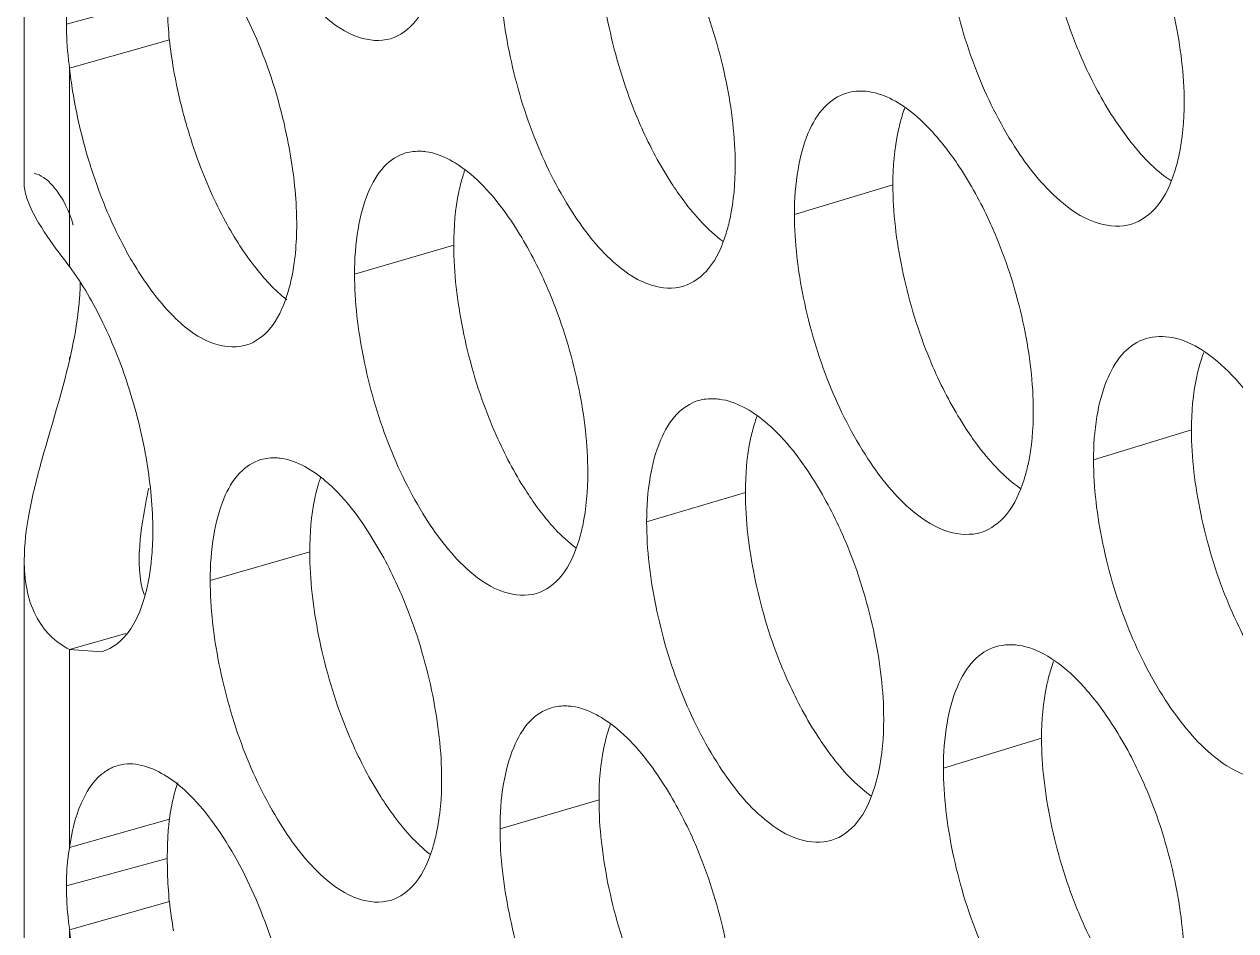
# Model space of a CAD drawing. Header units: millimetres. Extents: x 1177 to 4147, y 93 to 2194.
# Drawn here: x 2491.77 to 2502.84, y 1045.62 to 1053.9 of the extents above; entities that cross this region are included whole.
import ezdxf

# ---------------------------------------------------------------- set-up
doc = ezdxf.new("R2010")
doc.units = ezdxf.units.MM
doc.header["$LTSCALE"] = 0.1
doc.layers.get('0').update_dxf_attribs({"lineweight": 13})
doc.layers.add('标注', color=251, linetype='Continuous', lineweight=9)

# ---------------------------------------------------------------- blocks, each defined once
blk = doc.blocks.new('02')
for p, q in [((4328.801, 1094.75), (4328.801, 1101.095)), ((4329.392, 1093.682), (4329.392, 1096.269)), ((4328.801, 1083.5), (4328.801, 1089.845)), ((4329.392, 1086.095), (4329.392, 1088.682)), ((4329.392, 1082.432), (4329.392, 1085.019))]:
    blk.add_line(p, q)
at = {"layer": '标注'}
for p, q in [((4330.668, 1097.203), (4329.351, 1096.844)), ((4330.695, 1096.641), (4329.392, 1096.269)), ((4340.139, 1094.749), (4338.854, 1094.362)), ((4334.408, 1093.96), (4333.112, 1093.583)), ((4329.392, 1092.46), (4329.392, 1092.498)), ((4344.036, 1091.548), (4342.758, 1091.155)), ((4338.214, 1090.732), (4336.925, 1090.348)), ((4332.528, 1089.957), (4331.228, 1089.582)), ((4330.127, 1088.891), (4329.392, 1088.682)), ((4329.392, 1088.682), (4329.813, 1088.652)), ((4342.08, 1087.521), (4340.799, 1087.131)), ((4336.303, 1086.719), (4335.011, 1086.338)), ((4330.695, 1086.467), (4329.392, 1086.095)), ((4330.695, 1086.467), (4329.392, 1086.095)), ((4330.668, 1085.953), (4329.351, 1085.594)), ((4330.668, 1085.953), (4329.351, 1085.594)), ((4330.695, 1085.391), (4329.392, 1085.019)), ((4330.695, 1085.391), (4329.392, 1085.019))]:
    blk.add_line(p, q, dxfattribs=at)
for centre, radius, start, end in [((4336.687, 1097.216), 6.02, 181.871, 185.483), ((4336.712, 1097.304), 6.053, 186.2893, 189.956), ((4333.9, 1096.891), 4.55, 185.3339, 187.8588), ((4342.076, 1095.081), 1.903, 159.5485, 162.781), ((4336.39, 1094.289), 1.95, 160.5892, 163.1153), ((4343.627, 1092.144), 0.623, 107.151, 111.3587), ((4345.946, 1091.882), 1.875, 158.8656, 162.563), ((4340.165, 1091.062), 1.918, 159.8933, 162.8914), ((4334.526, 1090.283), 1.966, 160.9402, 163.2288), ((4332.677, 1089.848), 2.377, 177.2621, 180.0726), ((4344.003, 1087.854), 1.889, 159.2059, 162.6715), ((4338.27, 1087.048), 1.933, 160.2403, 163.0029), ((4330.173, 1086.636), 0.55, 97.1735, 105.9366), ((4330.173, 1086.636), 0.55, 97.1735, 105.9366), ((4335.848, 1085.955), 5.18, 178.0496, 180.0207), ((4335.848, 1085.955), 5.18, 178.0496, 180.0207), ((4331.697, 1085.679), 2.342, 169.768, 173.6853), ((4331.697, 1085.679), 2.342, 169.768, 173.6853), ((4336.345, 1085.954), 5.677, 180.0086, 181.863), ((4336.345, 1085.954), 5.677, 180.0086, 181.863), ((4336.687, 1085.966), 6.02, 181.871, 185.483), ((4336.687, 1085.966), 6.02, 181.871, 185.483), ((4336.712, 1086.054), 6.053, 186.2893, 189.956), ((4336.712, 1086.054), 6.053, 186.2893, 189.956), ((4333.9, 1085.641), 4.55, 185.3339, 187.8588), ((4333.9, 1085.641), 4.55, 185.3339, 187.8588)]:
    blk.add_arc(centre, radius, start, end, dxfattribs=at)
for points, knots in [([(4342.08, 1098.771), (4342.08, 1098.405), (4342.174, 1097.648), (4342.391, 1096.92), (4342.537, 1096.559)], [0, 0, 0, 0, 0.484648, 1, 1, 1, 1]), ([(4342.08, 1098.771), (4342.08, 1098.405), (4342.174, 1097.648), (4342.391, 1096.92), (4342.537, 1096.559)], [0, 0, 0, 0, 0.484648, 1, 1, 1, 1]), ([(4340.799, 1098.381), (4340.799, 1098.015), (4340.893, 1097.258), (4341.216, 1096.177), (4341.7, 1095.227), (4342.129, 1094.694), (4342.365, 1094.502)], [0, 0, 0, 0, 0.256604, 0.529576, 0.786585, 1, 1, 1, 1]), ([(4340.799, 1098.381), (4340.799, 1098.015), (4340.893, 1097.258), (4341.216, 1096.177), (4341.7, 1095.227), (4342.129, 1094.694), (4342.365, 1094.502)], [0, 0, 0, 0, 0.256604, 0.529576, 0.786585, 1, 1, 1, 1]), ([(4336.303, 1097.969), (4336.303, 1097.602), (4336.395, 1096.846), (4336.607, 1096.116), (4336.75, 1095.753)], [0, 0, 0, 0, 0.484764, 1, 1, 1, 1]), ([(4343.941, 1095.821), (4343.941, 1096.187), (4343.845, 1096.943), (4343.626, 1097.671), (4343.479, 1098.031)], [0, 0, 0, 0, 0.484476, 1, 1, 1, 1]), ([(4343.941, 1095.821), (4343.941, 1096.187), (4343.845, 1096.943), (4343.626, 1097.671), (4343.479, 1098.031)], [0, 0, 0, 0, 0.484476, 1, 1, 1, 1]), ([(4332.225, 1095.4), (4332.14, 1095.807), (4331.905, 1096.573), (4331.535, 1097.287), (4331.316, 1097.6)], [0, 0, 0, 0, 0.521078, 1, 1, 1, 1]), ([(4335.011, 1097.588), (4335.011, 1097.222), (4335.103, 1096.467), (4335.417, 1095.385), (4335.888, 1094.434), (4336.305, 1093.897), (4336.536, 1093.701)], [0, 0, 0, 0, 0.257025, 0.530351, 0.787311, 1, 1, 1, 1]), ([(4333.581, 1096.655), (4333.709, 1096.692), (4333.965, 1096.893), (4334.083, 1097.179), (4334.132, 1097.342)], [0, 0, 0, 0, 0.438663, 1, 1, 1, 1]), ([(4329.369, 1097.186), (4329.366, 1097.159), (4329.355, 1097.045), (4329.351, 1096.931), (4329.351, 1096.844)], [0, 0, 0, 0, 0.240746, 1, 1, 1, 1]), ([(4338.081, 1095.006), (4338.081, 1095.372), (4337.987, 1096.128), (4337.773, 1096.857), (4337.629, 1097.22)], [0, 0, 0, 0, 0.484593, 1, 1, 1, 1]), ([(4332.711, 1096.955), (4332.843, 1096.837), (4333.109, 1096.649), (4333.448, 1096.616), (4333.581, 1096.655)], [0, 0, 0, 0, 0.561342, 1, 1, 1, 1]), ([(4329.351, 1096.844), (4329.351, 1096.813), (4329.353, 1096.688), (4329.36, 1096.563), (4329.369, 1096.468)], [0, 0, 0, 0, 0.242279, 1, 1, 1, 1]), ([(4342.537, 1096.559), (4342.573, 1096.47), (4342.718, 1096.133), (4342.895, 1095.809), (4343.045, 1095.582)], [0, 0, 0, 0, 0.260496, 1, 1, 1, 1]), ([(4342.537, 1096.559), (4342.573, 1096.47), (4342.718, 1096.133), (4342.895, 1095.809), (4343.045, 1095.582)], [0, 0, 0, 0, 0.260496, 1, 1, 1, 1]), ([(4329.392, 1096.269), (4329.403, 1096.17), (4329.459, 1095.762), (4329.554, 1095.36), (4329.644, 1095.062)], [0, 0, 0, 0, 0.243528, 1, 1, 1, 1]), ([(4330.75, 1096.257), (4330.762, 1096.189), (4330.815, 1095.911), (4330.885, 1095.637), (4330.947, 1095.434)], [0, 0, 0, 0, 0.247361, 1, 1, 1, 1]), ([(4339.532, 1095.945), (4339.425, 1095.913), (4339.21, 1095.768), (4339.005, 1095.403), (4338.879, 1094.921), (4338.854, 1094.558), (4338.854, 1094.362)], [0, 0, 0, 0, 0.183968, 0.404776, 0.677031, 1, 1, 1, 1]), ([(4341.005, 1094.984), (4340.894, 1095.152), (4340.692, 1095.418), (4340.368, 1095.723), (4340.08, 1095.901), (4339.797, 1095.984), (4339.613, 1095.97), (4339.532, 1095.945)], [0, 0, 0, 0, 0.324474, 0.533713, 0.711862, 0.863947, 1, 1, 1, 1]), ([(4336.75, 1095.753), (4336.785, 1095.664), (4336.926, 1095.326), (4337.099, 1095.001), (4337.246, 1094.774)], [0, 0, 0, 0, 0.260758, 1, 1, 1, 1]), ([(4343.819, 1094.926), (4343.84, 1094.991), (4343.916, 1095.283), (4343.941, 1095.587), (4343.941, 1095.821)], [0, 0, 0, 0, 0.225833, 1, 1, 1, 1]), ([(4343.819, 1094.926), (4343.84, 1094.991), (4343.916, 1095.283), (4343.941, 1095.587), (4343.941, 1095.821)], [0, 0, 0, 0, 0.225833, 1, 1, 1, 1]), ([(4340.259, 1095.644), (4340.239, 1095.579), (4340.164, 1095.287), (4340.139, 1094.983), (4340.139, 1094.749)], [0, 0, 0, 0, 0.225492, 1, 1, 1, 1]), ([(4343.045, 1095.582), (4343.1, 1095.5), (4343.306, 1095.211), (4343.555, 1094.946), (4343.766, 1094.802)], [0, 0, 0, 0, 0.280375, 1, 1, 1, 1]), ([(4343.045, 1095.582), (4343.1, 1095.5), (4343.306, 1095.211), (4343.555, 1094.946), (4343.766, 1094.802)], [0, 0, 0, 0, 0.280375, 1, 1, 1, 1]), ([(4330.947, 1095.434), (4330.977, 1095.334), (4331.104, 1094.949), (4331.264, 1094.574), (4331.406, 1094.308)], [0, 0, 0, 0, 0.257432, 1, 1, 1, 1]), ([(4332.357, 1094.232), (4332.357, 1094.325), (4332.344, 1094.717), (4332.287, 1095.107), (4332.225, 1095.4)], [0, 0, 0, 0, 0.236743, 1, 1, 1, 1]), ([(4333.779, 1095.163), (4333.673, 1095.132), (4333.461, 1094.988), (4333.26, 1094.624), (4333.136, 1094.142), (4333.112, 1093.779), (4333.112, 1093.583)], [0, 0, 0, 0, 0.181499, 0.401469, 0.674683, 1, 1, 1, 1]), ([(4334.048, 1095.179), (4334.025, 1095.183), (4333.935, 1095.191), (4333.843, 1095.181), (4333.779, 1095.163)], [0, 0, 0, 0, 0.259359, 1, 1, 1, 1]), ([(4335.213, 1094.189), (4335.049, 1094.444), (4334.734, 1094.86), (4334.263, 1095.148), (4334.048, 1095.179)], [0, 0, 0, 0, 0.582011, 1, 1, 1, 1]), ([(4329.644, 1095.062), (4329.675, 1094.962), (4329.801, 1094.577), (4329.962, 1094.202), (4330.104, 1093.936)], [0, 0, 0, 0, 0.257377, 1, 1, 1, 1]), ([(4337.962, 1094.112), (4337.982, 1094.177), (4338.056, 1094.469), (4338.081, 1094.773), (4338.081, 1095.006)], [0, 0, 0, 0, 0.225428, 1, 1, 1, 1]), ([(4341.514, 1094.006), (4341.478, 1094.095), (4341.332, 1094.433), (4341.155, 1094.757), (4341.005, 1094.984)], [0, 0, 0, 0, 0.260475, 1, 1, 1, 1]), ([(4328.932, 1094.895), (4328.974, 1094.89), (4329.073, 1094.84), (4329.281, 1094.635), (4329.389, 1094.399), (4329.441, 1094.221)], [0, 0, 0, 0, 0.148198, 0.361925, 1, 1, 1, 1]), ([(4334.524, 1094.855), (4334.505, 1094.79), (4334.431, 1094.497), (4334.408, 1094.194), (4334.408, 1093.96)], [0, 0, 0, 0, 0.225092, 1, 1, 1, 1]), ([(4343.255, 1094.235), (4343.385, 1094.275), (4343.644, 1094.475), (4343.768, 1094.764), (4343.819, 1094.926)], [0, 0, 0, 0, 0.443684, 1, 1, 1, 1]), ([(4343.255, 1094.235), (4343.385, 1094.275), (4343.644, 1094.475), (4343.768, 1094.764), (4343.819, 1094.926)], [0, 0, 0, 0, 0.443684, 1, 1, 1, 1]), ([(4328.954, 1094.311), (4328.91, 1094.391), (4328.841, 1094.531), (4328.801, 1094.686), (4328.801, 1094.75)], [0, 0, 0, 0, 0.58968, 1, 1, 1, 1]), ([(4337.246, 1094.774), (4337.297, 1094.694), (4337.491, 1094.415), (4337.721, 1094.157), (4337.919, 1094.011)], [0, 0, 0, 0, 0.279282, 1, 1, 1, 1]), ([(4340.139, 1094.749), (4340.139, 1094.383), (4340.233, 1093.626), (4340.448, 1092.897), (4340.593, 1092.536)], [0, 0, 0, 0, 0.484687, 1, 1, 1, 1]), ([(4342.365, 1094.502), (4342.502, 1094.39), (4342.779, 1094.214), (4343.119, 1094.194), (4343.255, 1094.235)], [0, 0, 0, 0, 0.555929, 1, 1, 1, 1]), ([(4342.365, 1094.502), (4342.502, 1094.39), (4342.779, 1094.214), (4343.119, 1094.194), (4343.255, 1094.235)], [0, 0, 0, 0, 0.555929, 1, 1, 1, 1]), ([(4338.854, 1094.362), (4338.854, 1093.996), (4338.948, 1093.239), (4339.268, 1092.157), (4339.749, 1091.207), (4340.174, 1090.672), (4340.408, 1090.479)], [0, 0, 0, 0, 0.256797, 0.52993, 0.786916, 1, 1, 1, 1]), ([(4329.392, 1093.682), (4329.347, 1093.739), (4329.191, 1093.941), (4329.044, 1094.151), (4328.954, 1094.311)], [0, 0, 0, 0, 0.283462, 1, 1, 1, 1]), ([(4331.406, 1094.308), (4331.522, 1094.092), (4331.761, 1093.709), (4332.068, 1093.373), (4332.228, 1093.246)], [0, 0, 0, 0, 0.545672, 1, 1, 1, 1]), ([(4332.225, 1093.289), (4332.248, 1093.357), (4332.331, 1093.664), (4332.357, 1093.985), (4332.357, 1094.232)], [0, 0, 0, 0, 0.223003, 1, 1, 1, 1]), ([(4335.709, 1093.208), (4335.674, 1093.297), (4335.532, 1093.635), (4335.36, 1093.961), (4335.213, 1094.189)], [0, 0, 0, 0, 0.260737, 1, 1, 1, 1]), ([(4337.405, 1093.424), (4337.534, 1093.462), (4337.791, 1093.662), (4337.911, 1093.949), (4337.962, 1094.112)], [0, 0, 0, 0, 0.440715, 1, 1, 1, 1]), ([(4330.104, 1093.936), (4330.148, 1093.854), (4330.32, 1093.553), (4330.523, 1093.27), (4330.696, 1093.086)], [0, 0, 0, 0, 0.271397, 1, 1, 1, 1]), ([(4334.408, 1093.96), (4334.408, 1093.594), (4334.499, 1092.837), (4334.709, 1092.107), (4334.851, 1091.744)], [0, 0, 0, 0, 0.484802, 1, 1, 1, 1]), ([(4341.972, 1091.795), (4341.972, 1092.161), (4341.877, 1092.917), (4341.66, 1093.645), (4341.514, 1094.006)], [0, 0, 0, 0, 0.484515, 1, 1, 1, 1]), ([(4336.536, 1093.701), (4336.67, 1093.588), (4336.938, 1093.41), (4337.272, 1093.384), (4337.405, 1093.424)], [0, 0, 0, 0, 0.558251, 1, 1, 1, 1]), ([(4330.479, 1090.233), (4330.479, 1090.532), (4330.418, 1091.153), (4330.199, 1092.066), (4329.861, 1092.927), (4329.56, 1093.452), (4329.392, 1093.682)], [0, 0, 0, 0, 0.24518, 0.507954, 0.766556, 1, 1, 1, 1]), ([(4333.112, 1093.583), (4333.112, 1093.218), (4333.203, 1092.466), (4333.511, 1091.388), (4333.976, 1090.437), (4334.388, 1089.899), (4334.616, 1089.701)], [0, 0, 0, 0, 0.25688, 0.530083, 0.787064, 1, 1, 1, 1]), ([(4329.532, 1093.462), (4329.531, 1093.4), (4329.518, 1093.14), (4329.479, 1092.882), (4329.441, 1092.688)], [0, 0, 0, 0, 0.238404, 1, 1, 1, 1]), ([(4331.69, 1092.652), (4331.811, 1092.687), (4332.057, 1092.869), (4332.175, 1093.138), (4332.225, 1093.289)], [0, 0, 0, 0, 0.441393, 1, 1, 1, 1]), ([(4330.696, 1093.086), (4330.844, 1092.93), (4331.132, 1092.674), (4331.537, 1092.608), (4331.69, 1092.652)], [0, 0, 0, 0, 0.574979, 1, 1, 1, 1]), ([(4336.157, 1090.993), (4336.157, 1091.36), (4336.065, 1092.116), (4335.852, 1092.845), (4335.709, 1093.208)], [0, 0, 0, 0, 0.484632, 1, 1, 1, 1]), ([(4344.942, 1091.787), (4344.829, 1091.955), (4344.599, 1092.252), (4344.213, 1092.593), (4343.82, 1092.776), (4343.554, 1092.774), (4343.443, 1092.74)], [0, 0, 0, 0, 0.323685, 0.595295, 0.814917, 1, 1, 1, 1]), ([(4329.441, 1092.688), (4329.339, 1092.169), (4329.098, 1091.438), (4328.856, 1090.496), (4328.801, 1090.051), (4328.801, 1089.845)], [0, 0, 0, 0, 0.543055, 0.787808, 1, 1, 1, 1]), ([(4343.4, 1092.725), (4343.297, 1092.685), (4343.095, 1092.529), (4342.901, 1092.167), (4342.782, 1091.696), (4342.758, 1091.344), (4342.758, 1091.155)], [0, 0, 0, 0, 0.186349, 0.409523, 0.681034, 1, 1, 1, 1]), ([(4340.593, 1092.536), (4340.628, 1092.447), (4340.773, 1092.109), (4340.948, 1091.785), (4341.097, 1091.558)], [0, 0, 0, 0, 0.260583, 1, 1, 1, 1]), ([(4344.157, 1092.443), (4344.137, 1092.378), (4344.06, 1092.086), (4344.036, 1091.781), (4344.036, 1091.548)], [0, 0, 0, 0, 0.225761, 1, 1, 1, 1]), ([(4337.876, 1091.949), (4337.853, 1091.952), (4337.76, 1091.96), (4337.665, 1091.95), (4337.599, 1091.93)], [0, 0, 0, 0, 0.259249, 1, 1, 1, 1]), ([(4337.599, 1091.93), (4337.493, 1091.898), (4337.279, 1091.754), (4337.075, 1091.389), (4336.95, 1090.907), (4336.925, 1090.544), (4336.925, 1090.348)], [0, 0, 0, 0, 0.183153, 0.403682, 0.676253, 1, 1, 1, 1]), ([(4339.059, 1090.965), (4338.893, 1091.218), (4338.571, 1091.635), (4338.094, 1091.919), (4337.876, 1091.949)], [0, 0, 0, 0, 0.580424, 1, 1, 1, 1]), ([(4334.851, 1091.744), (4334.885, 1091.655), (4335.026, 1091.317), (4335.197, 1090.991), (4335.343, 1090.763)], [0, 0, 0, 0, 0.260845, 1, 1, 1, 1]), ([(4341.851, 1090.9), (4341.872, 1090.965), (4341.948, 1091.257), (4341.972, 1091.561), (4341.972, 1091.795)], [0, 0, 0, 0, 0.225697, 1, 1, 1, 1]), ([(4338.332, 1091.627), (4338.312, 1091.562), (4338.238, 1091.269), (4338.214, 1090.965), (4338.214, 1090.732)], [0, 0, 0, 0, 0.225358, 1, 1, 1, 1]), ([(4341.097, 1091.558), (4341.151, 1091.476), (4341.353, 1091.191), (4341.595, 1090.928), (4341.802, 1090.784)], [0, 0, 0, 0, 0.280024, 1, 1, 1, 1]), ([(4344.036, 1091.548), (4344.036, 1091.181), (4344.131, 1090.425), (4344.35, 1089.697), (4344.496, 1089.336)], [0, 0, 0, 0, 0.48461, 1, 1, 1, 1]), ([(4332.157, 1091.176), (4332.134, 1091.179), (4332.046, 1091.188), (4331.955, 1091.179), (4331.891, 1091.16)], [0, 0, 0, 0, 0.259416, 1, 1, 1, 1]), ([(4333.312, 1090.183), (4333.15, 1090.438), (4332.839, 1090.854), (4332.371, 1091.144), (4332.157, 1091.176)], [0, 0, 0, 0, 0.582814, 1, 1, 1, 1]), ([(4331.891, 1091.16), (4331.787, 1091.13), (4331.575, 1090.987), (4331.375, 1090.624), (4331.252, 1090.142), (4331.228, 1089.779), (4331.228, 1089.582)], [0, 0, 0, 0, 0.180661, 0.40035, 0.673891, 1, 1, 1, 1]), ([(4342.758, 1091.155), (4342.758, 1090.788), (4342.853, 1090.032), (4343.179, 1088.951), (4343.667, 1088.002), (4344.099, 1087.471), (4344.336, 1087.279)], [0, 0, 0, 0, 0.256412, 0.529221, 0.786254, 1, 1, 1, 1]), ([(4332.643, 1090.851), (4332.624, 1090.786), (4332.551, 1090.493), (4332.528, 1090.19), (4332.528, 1089.957)], [0, 0, 0, 0, 0.22496, 1, 1, 1, 1]), ([(4336.039, 1090.1), (4336.059, 1090.164), (4336.133, 1090.457), (4336.157, 1090.76), (4336.157, 1090.993)], [0, 0, 0, 0, 0.225294, 1, 1, 1, 1]), ([(4339.564, 1089.986), (4339.528, 1090.075), (4339.384, 1090.412), (4339.208, 1090.737), (4339.059, 1090.965)], [0, 0, 0, 0, 0.260562, 1, 1, 1, 1]), ([(4341.29, 1090.21), (4341.419, 1090.25), (4341.678, 1090.45), (4341.8, 1090.738), (4341.851, 1090.9)], [0, 0, 0, 0, 0.442709, 1, 1, 1, 1]), ([(4330.426, 1090.789), (4330.411, 1090.717), (4330.357, 1090.443), (4330.313, 1090.166), (4330.304, 1089.961)], [0, 0, 0, 0, 0.264477, 1, 1, 1, 1]), ([(4335.343, 1090.763), (4335.393, 1090.684), (4335.582, 1090.409), (4335.807, 1090.153), (4336, 1090.007)], [0, 0, 0, 0, 0.27889, 1, 1, 1, 1]), ([(4338.214, 1090.732), (4338.214, 1090.365), (4338.307, 1089.609), (4338.52, 1088.879), (4338.664, 1088.517)], [0, 0, 0, 0, 0.484725, 1, 1, 1, 1]), ([(4340.408, 1090.479), (4340.545, 1090.367), (4340.818, 1090.191), (4341.155, 1090.169), (4341.29, 1090.21)], [0, 0, 0, 0, 0.55656, 1, 1, 1, 1]), ([(4330.457, 1089.807), (4330.46, 1089.841), (4330.474, 1089.983), (4330.479, 1090.125), (4330.479, 1090.233)], [0, 0, 0, 0, 0.240443, 1, 1, 1, 1]), ([(4336.925, 1090.348), (4336.925, 1089.981), (4337.018, 1089.225), (4337.335, 1088.142), (4337.812, 1087.191), (4338.234, 1086.655), (4338.467, 1086.461)], [0, 0, 0, 0, 0.256988, 0.530284, 0.787246, 1, 1, 1, 1]), ([(4333.805, 1089.201), (4333.77, 1089.29), (4333.629, 1089.629), (4333.458, 1089.955), (4333.312, 1090.183)], [0, 0, 0, 0, 0.260824, 1, 1, 1, 1]), ([(4335.486, 1089.412), (4335.613, 1089.45), (4335.87, 1089.65), (4335.989, 1089.937), (4336.039, 1090.1)], [0, 0, 0, 0, 0.439697, 1, 1, 1, 1]), ([(4332.528, 1089.957), (4332.528, 1089.59), (4332.618, 1088.833), (4332.827, 1088.102), (4332.967, 1087.739)], [0, 0, 0, 0, 0.484841, 1, 1, 1, 1]), ([(4340.019, 1087.773), (4340.019, 1088.139), (4339.925, 1088.895), (4339.709, 1089.624), (4339.564, 1089.986)], [0, 0, 0, 0, 0.484554, 1, 1, 1, 1]), ([(4328.801, 1089.845), (4328.8, 1089.6), (4328.855, 1089.233), (4329.123, 1088.854), (4329.299, 1088.728), (4329.392, 1088.682)], [0, 0, 0, 0, 0.536627, 0.771347, 1, 1, 1, 1]), ([(4330.301, 1089.845), (4330.301, 1089.804), (4330.306, 1089.654), (4330.329, 1089.502), (4330.365, 1089.4)], [0, 0, 0, 0, 0.274396, 1, 1, 1, 1]), ([(4330.401, 1089.475), (4330.407, 1089.501), (4330.43, 1089.611), (4330.447, 1089.722), (4330.457, 1089.807)], [0, 0, 0, 0, 0.239722, 1, 1, 1, 1]), ([(4334.616, 1089.701), (4334.749, 1089.585), (4335.016, 1089.402), (4335.353, 1089.373), (4335.486, 1089.412)], [0, 0, 0, 0, 0.55978, 1, 1, 1, 1]), ([(4329.813, 1088.652), (4329.956, 1088.693), (4330.159, 1088.864), (4330.317, 1089.176), (4330.376, 1089.37), (4330.401, 1089.475)], [0, 0, 0, 0, 0.426718, 0.691609, 1, 1, 1, 1]), ([(4331.228, 1089.582), (4331.228, 1089.219), (4331.318, 1088.47), (4331.622, 1087.395), (4332.079, 1086.445), (4332.485, 1085.905), (4332.711, 1085.705)], [0, 0, 0, 0, 0.256731, 0.529807, 0.786809, 1, 1, 1, 1]), ([(4344.496, 1089.336), (4344.532, 1089.248), (4344.679, 1088.911), (4344.857, 1088.587), (4345.008, 1088.361)], [0, 0, 0, 0, 0.260408, 1, 1, 1, 1]), ([(4334.249, 1086.985), (4334.249, 1087.352), (4334.157, 1088.108), (4333.946, 1088.838), (4333.805, 1089.201)], [0, 0, 0, 0, 0.48467, 1, 1, 1, 1]), ([(4341.48, 1088.715), (4341.372, 1088.683), (4341.157, 1088.538), (4340.95, 1088.172), (4340.824, 1087.689), (4340.799, 1087.327), (4340.799, 1087.131)], [0, 0, 0, 0, 0.184776, 0.405862, 0.677804, 1, 1, 1, 1]), ([(4342.966, 1087.758), (4342.854, 1087.926), (4342.627, 1088.223), (4342.244, 1088.565), (4341.855, 1088.75), (4341.59, 1088.749), (4341.48, 1088.715)], [0, 0, 0, 0, 0.324351, 0.596195, 0.815556, 1, 1, 1, 1]), ([(4338.664, 1088.517), (4338.699, 1088.428), (4338.842, 1088.091), (4339.016, 1087.766), (4339.164, 1087.539)], [0, 0, 0, 0, 0.260671, 1, 1, 1, 1]), ([(4342.2, 1088.417), (4342.18, 1088.352), (4342.104, 1088.059), (4342.08, 1087.755), (4342.08, 1087.521)], [0, 0, 0, 0, 0.225626, 1, 1, 1, 1]), ([(4335.681, 1087.919), (4335.576, 1087.888), (4335.362, 1087.744), (4335.16, 1087.379), (4335.035, 1086.897), (4335.011, 1086.535), (4335.011, 1086.338)], [0, 0, 0, 0, 0.18233, 0.402579, 0.67547, 1, 1, 1, 1]), ([(4335.955, 1087.937), (4335.931, 1087.94), (4335.84, 1087.949), (4335.747, 1087.938), (4335.681, 1087.919)], [0, 0, 0, 0, 0.259303, 1, 1, 1, 1]), ([(4337.128, 1086.95), (4336.963, 1087.204), (4336.645, 1087.62), (4336.171, 1087.906), (4335.955, 1087.937)], [0, 0, 0, 0, 0.581214, 1, 1, 1, 1]), ([(4332.967, 1087.739), (4333.001, 1087.65), (4333.141, 1087.311), (4333.311, 1086.985), (4333.455, 1086.757)], [0, 0, 0, 0, 0.260931, 1, 1, 1, 1]), ([(4339.899, 1086.879), (4339.919, 1086.944), (4339.995, 1087.236), (4340.019, 1087.54), (4340.019, 1087.773)], [0, 0, 0, 0, 0.225563, 1, 1, 1, 1]), ([(4343.479, 1086.781), (4343.443, 1086.87), (4343.296, 1087.208), (4343.118, 1087.532), (4342.966, 1087.758)], [0, 0, 0, 0, 0.260387, 1, 1, 1, 1]), ([(4336.421, 1087.614), (4336.401, 1087.549), (4336.327, 1087.256), (4336.303, 1086.952), (4336.303, 1086.719)], [0, 0, 0, 0, 0.225225, 1, 1, 1, 1]), ([(4339.164, 1087.539), (4339.217, 1087.458), (4339.414, 1087.176), (4339.651, 1086.915), (4339.853, 1086.77)], [0, 0, 0, 0, 0.279659, 1, 1, 1, 1]), ([(4342.08, 1087.521), (4342.08, 1087.155), (4342.174, 1086.398), (4342.391, 1085.67), (4342.537, 1085.309)], [0, 0, 0, 0, 0.484648, 1, 1, 1, 1]), ([(4344.336, 1087.279), (4344.475, 1087.167), (4344.755, 1086.992), (4345.098, 1086.973), (4345.235, 1087.015)], [0, 0, 0, 0, 0.555309, 1, 1, 1, 1]), ([(4330.022, 1087.166), (4329.963, 1087.149), (4329.887, 1087.111), (4329.821, 1087.06), (4329.805, 1087.047)], [0, 0, 0, 0, 0.740858, 1, 1, 1, 1]), ([(4330.022, 1087.166), (4329.963, 1087.149), (4329.887, 1087.111), (4329.821, 1087.06), (4329.805, 1087.047)], [0, 0, 0, 0, 0.740858, 1, 1, 1, 1]), ([(4331.316, 1086.35), (4331.223, 1086.484), (4331.035, 1086.722), (4330.662, 1087.059), (4330.309, 1087.208), (4330.104, 1087.183)], [0, 0, 0, 0, 0.320968, 0.5929, 1, 1, 1, 1]), ([(4331.316, 1086.35), (4331.223, 1086.484), (4331.035, 1086.722), (4330.662, 1087.059), (4330.309, 1087.208), (4330.104, 1087.183)], [0, 0, 0, 0, 0.320968, 0.5929, 1, 1, 1, 1]), ([(4340.799, 1087.131), (4340.799, 1086.765), (4340.893, 1086.008), (4341.216, 1084.927), (4341.7, 1083.977), (4342.129, 1083.444), (4342.365, 1083.252)], [0, 0, 0, 0, 0.256604, 0.529576, 0.786585, 1, 1, 1, 1]), ([(4329.805, 1087.047), (4329.689, 1086.948), (4329.497, 1086.636), (4329.419, 1086.292), (4329.392, 1086.095)], [0, 0, 0, 0, 0.434523, 1, 1, 1, 1]), ([(4329.805, 1087.047), (4329.689, 1086.948), (4329.497, 1086.636), (4329.419, 1086.292), (4329.392, 1086.095)], [0, 0, 0, 0, 0.434523, 1, 1, 1, 1]), ([(4330.808, 1086.946), (4330.795, 1086.91), (4330.744, 1086.753), (4330.712, 1086.592), (4330.695, 1086.467)], [0, 0, 0, 0, 0.232223, 1, 1, 1, 1]), ([(4330.808, 1086.946), (4330.795, 1086.91), (4330.744, 1086.753), (4330.712, 1086.592), (4330.695, 1086.467)], [0, 0, 0, 0, 0.232223, 1, 1, 1, 1]), ([(4334.132, 1086.092), (4334.152, 1086.157), (4334.226, 1086.449), (4334.249, 1086.752), (4334.249, 1086.985)], [0, 0, 0, 0, 0.225161, 1, 1, 1, 1]), ([(4337.629, 1085.97), (4337.594, 1086.059), (4337.45, 1086.397), (4337.276, 1086.722), (4337.128, 1086.95)], [0, 0, 0, 0, 0.26065, 1, 1, 1, 1]), ([(4333.455, 1086.757), (4333.505, 1086.679), (4333.689, 1086.407), (4333.909, 1086.154), (4334.096, 1086.008)], [0, 0, 0, 0, 0.278486, 1, 1, 1, 1]), ([(4339.34, 1086.19), (4339.469, 1086.229), (4339.727, 1086.429), (4339.848, 1086.716), (4339.899, 1086.879)], [0, 0, 0, 0, 0.441719, 1, 1, 1, 1]), ([(4343.941, 1084.571), (4343.941, 1084.937), (4343.845, 1085.693), (4343.626, 1086.421), (4343.479, 1086.781)], [0, 0, 0, 0, 0.484476, 1, 1, 1, 1]), ([(4336.303, 1086.719), (4336.303, 1086.352), (4336.395, 1085.596), (4336.607, 1084.866), (4336.75, 1084.503)], [0, 0, 0, 0, 0.484764, 1, 1, 1, 1]), ([(4330.695, 1086.467), (4330.692, 1086.44), (4330.68, 1086.328), (4330.674, 1086.216), (4330.671, 1086.131)], [0, 0, 0, 0, 0.242582, 1, 1, 1, 1]), ([(4330.695, 1086.467), (4330.692, 1086.44), (4330.68, 1086.328), (4330.674, 1086.216), (4330.671, 1086.131)], [0, 0, 0, 0, 0.242582, 1, 1, 1, 1]), ([(4338.467, 1086.461), (4338.602, 1086.349), (4338.872, 1086.173), (4339.207, 1086.149), (4339.34, 1086.19)], [0, 0, 0, 0, 0.557203, 1, 1, 1, 1]), ([(4332.225, 1084.15), (4332.14, 1084.557), (4331.905, 1085.323), (4331.535, 1086.037), (4331.316, 1086.35)], [0, 0, 0, 0, 0.521078, 1, 1, 1, 1]), ([(4332.225, 1084.15), (4332.14, 1084.557), (4331.905, 1085.323), (4331.535, 1086.037), (4331.316, 1086.35)], [0, 0, 0, 0, 0.521078, 1, 1, 1, 1]), ([(4335.011, 1086.338), (4335.011, 1085.972), (4335.103, 1085.217), (4335.417, 1084.135), (4335.888, 1083.184), (4336.305, 1082.647), (4336.536, 1082.451)], [0, 0, 0, 0, 0.257025, 0.530351, 0.787311, 1, 1, 1, 1]), ([(4333.581, 1085.405), (4333.709, 1085.442), (4333.965, 1085.643), (4334.083, 1085.929), (4334.132, 1086.092)], [0, 0, 0, 0, 0.438663, 1, 1, 1, 1]), ([(4338.081, 1083.756), (4338.081, 1084.122), (4337.987, 1084.878), (4337.773, 1085.607), (4337.629, 1085.97)], [0, 0, 0, 0, 0.484593, 1, 1, 1, 1]), ([(4329.369, 1085.936), (4329.366, 1085.909), (4329.355, 1085.795), (4329.351, 1085.681), (4329.351, 1085.594)], [0, 0, 0, 0, 0.240746, 1, 1, 1, 1]), ([(4329.369, 1085.936), (4329.366, 1085.909), (4329.355, 1085.795), (4329.351, 1085.681), (4329.351, 1085.594)], [0, 0, 0, 0, 0.240746, 1, 1, 1, 1]), ([(4332.711, 1085.705), (4332.843, 1085.587), (4333.109, 1085.399), (4333.448, 1085.366), (4333.581, 1085.405)], [0, 0, 0, 0, 0.561342, 1, 1, 1, 1]), ([(4329.351, 1085.594), (4329.351, 1085.563), (4329.353, 1085.438), (4329.36, 1085.313), (4329.369, 1085.218)], [0, 0, 0, 0, 0.242279, 1, 1, 1, 1]), ([(4329.351, 1085.594), (4329.351, 1085.563), (4329.353, 1085.438), (4329.36, 1085.313), (4329.369, 1085.218)], [0, 0, 0, 0, 0.242279, 1, 1, 1, 1]), ([(4342.537, 1085.309), (4342.573, 1085.22), (4342.718, 1084.883), (4342.895, 1084.559), (4343.045, 1084.332)], [0, 0, 0, 0, 0.260496, 1, 1, 1, 1]), ([(4329.392, 1085.019), (4329.403, 1084.92), (4329.459, 1084.512), (4329.554, 1084.11), (4329.644, 1083.812)], [0, 0, 0, 0, 0.243528, 1, 1, 1, 1]), ([(4329.392, 1085.019), (4329.403, 1084.92), (4329.459, 1084.512), (4329.554, 1084.11), (4329.644, 1083.812)], [0, 0, 0, 0, 0.243528, 1, 1, 1, 1])]:
    blk.add_open_spline(points, degree=3, knots=knots, dxfattribs=at)

msp = doc.modelspace()

# ---------------------------------------------------------------- block references
at = {"xscale": 0.7, "yscale": 0.7, "zscale": 0.7}
msp.add_blockref('02', (-538.391, 286.112), dxfattribs=at)

doc.saveas('drawing.dxf')
